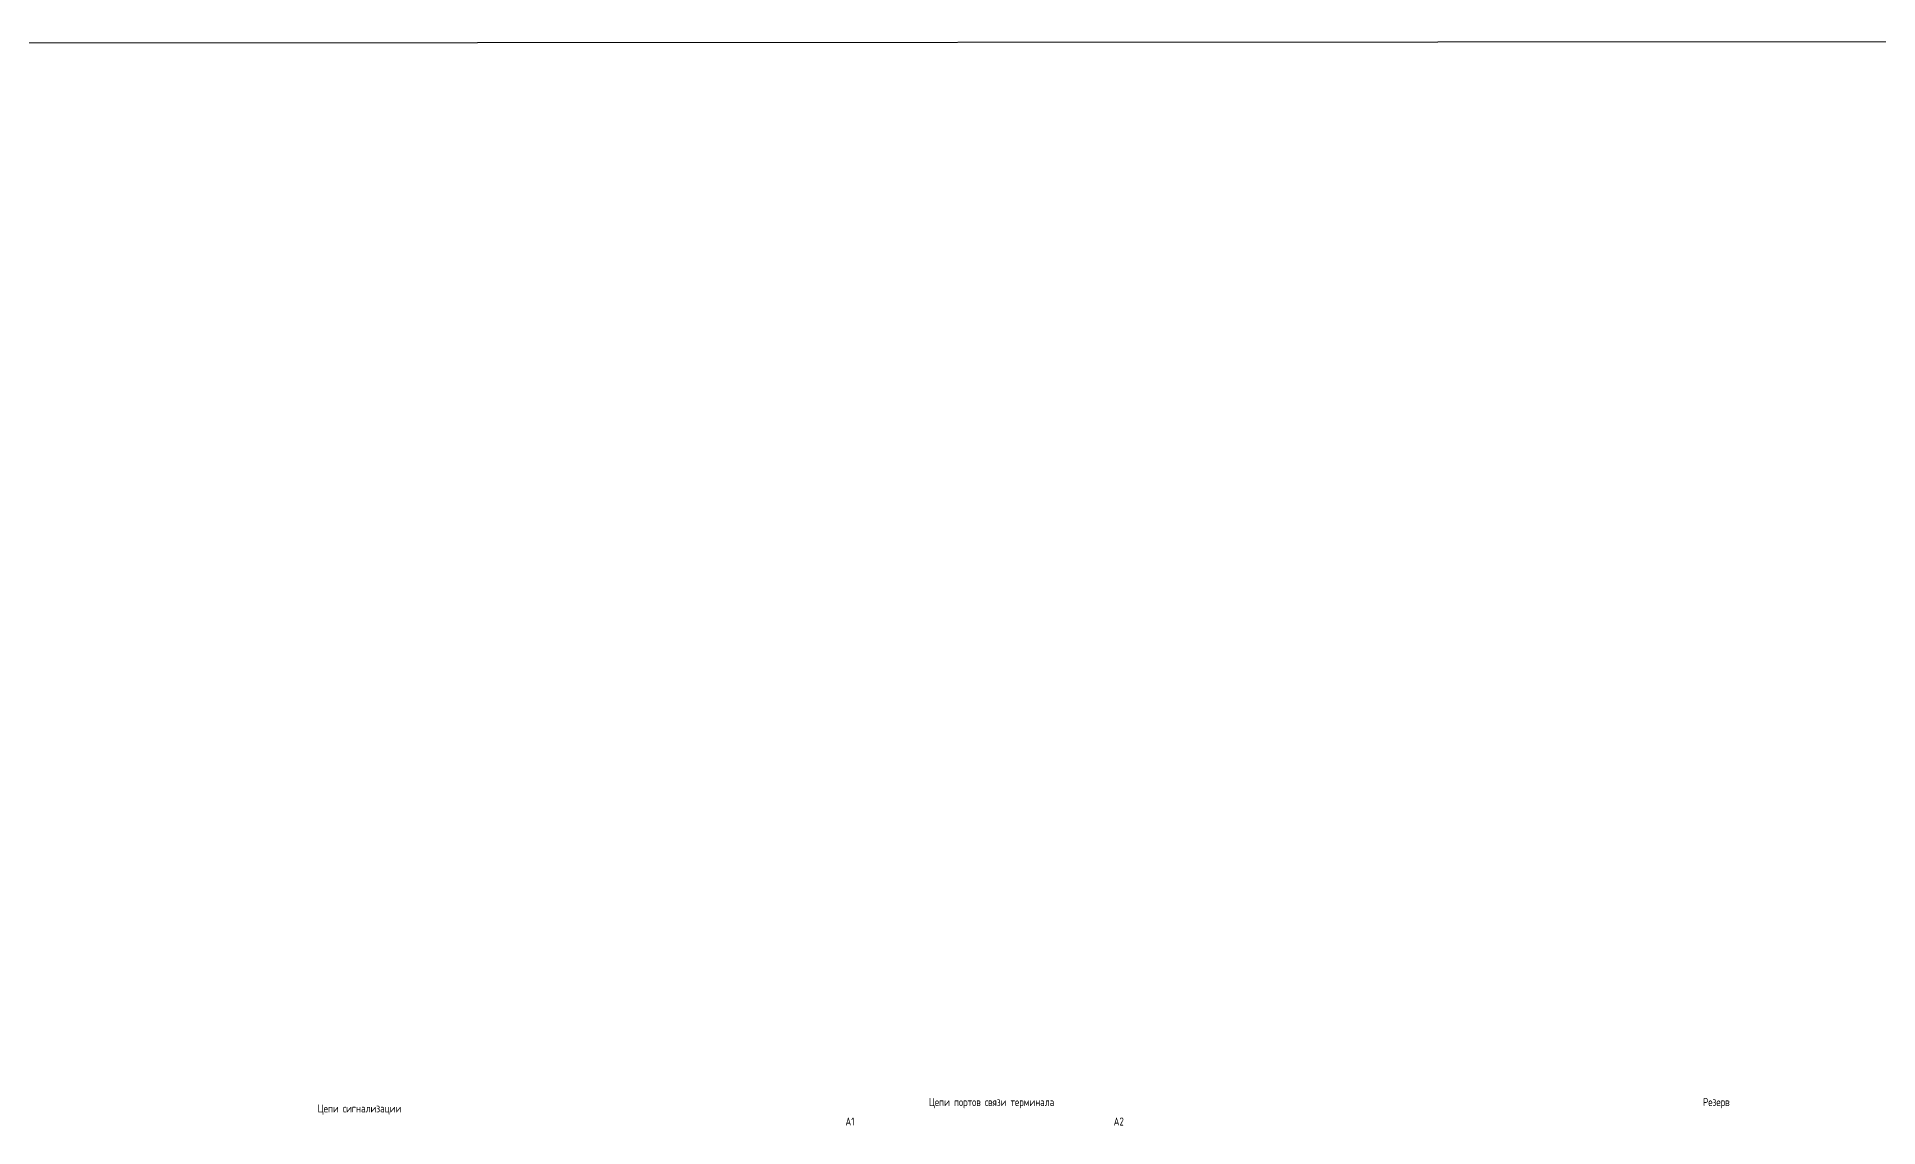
# Model space of a CAD drawing. Header units: millimetres. Extents: x -1315 to 7958, y -96 to 618.
# Drawn here: x 5058 to 5633, y 278 to 618 of the extents above; entities that cross this region are included whole.
import ezdxf

# ---------------------------------------------------------------- set-up
doc = ezdxf.new("R2010")
doc.units = ezdxf.units.MM
doc.styles.add('Gost_type_A', font='GOST_A.TTF')

msp = doc.modelspace()

# ---------------------------------------------------------------- linework, layer by layer
msp.add_lwpolyline([(-1315, 612), (7958.16, 618), (7958.16, -90), (-1315, -96)], close=True)

# ---------------------------------------------------------------- texts
at = {"char_height": 2.5, "line_spacing_factor": 0.9, "style": 'Gost_type_A'}
for s, insert, width, attachment_point in [('Цепи сигнализации', (5158.75, 283), 197.5, 5), ('Цепи портов связи терминала', (5356.25, 285), 197.5, 5), ('Резерв', (5582.75, 285), 197.5, 5), ('A1', (5312, 278), 74.0002, 8), ('A2', (5396, 278), 74.0002, 8)]:
    msp.add_mtext(s, dxfattribs=dict(at, insert=insert, width=width, attachment_point=attachment_point))

doc.saveas('drawing.dxf')
